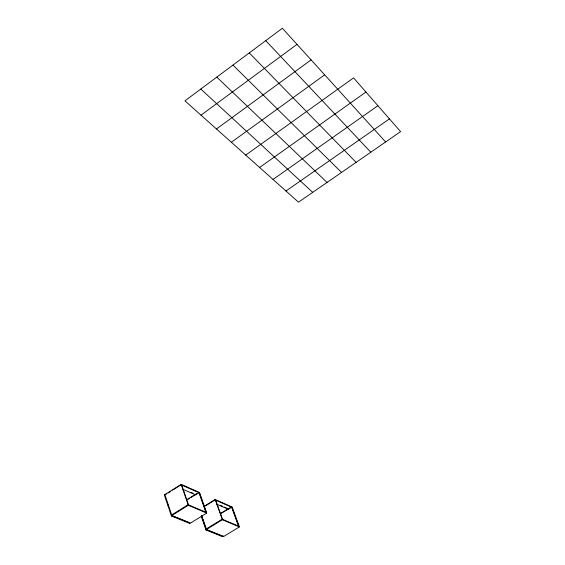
<?xml version="1.0" encoding="UTF-8"?>
<svg xmlns="http://www.w3.org/2000/svg" width="565" height="565" viewBox="0 0 565 565"><rect width="100%" height="100%" fill="white"/><g stroke="black" fill="none" stroke-linecap="round" stroke-linejoin="round"><path stroke-width="0.85" d="M200.999 115.175L297.006 44.367M216.452 128.968L311.096 59.883M231.36 142.267L324.67 74.827M245.733 155.093L353.57 77.892L400.592 131.624L298.504 202.178L184.953 100.853L282.366 28.25L385.634 141.956M259.61 167.473L365.958 92.046M273.022 179.437L377.907 105.704M285.975 190.998L389.44 118.883M168.49 505.301L167.967 505.626L171.4 516.007L189.558 523.345L190.08 523.02L171.93 515.676L164.881 494.622L181.167 484.346L199.544 492.525L206.734 513.084L190.49 523.105L171.809 515.548L188.315 505.265L206.734 513.084M164.931 494.778L164.408 495.11L166.061 500.096L166.583 499.771M166.739 493.845L164.881 494.622M168.215 492.913L170.439 491.515M172.657 490.116L181.542 484.516L188.491 504.842M166.64 499.926L166.117 500.258L167.819 505.4L168.342 505.075M186.429 499.954L195.179 494.488M195.434 494.333L196.79 493.485M188.251 499.199L189.706 498.288M191.168 497.377L195.539 494.643M171.4 516.007L171.93 515.676M203.668 506.614L215.166 499.481L232.137 507.038L239.391 526.947L223.62 536.517L206.373 529.539L201.627 515.845M205.448 505.873L214.841 500.053M220.35 513.585L228.507 508.571M229.503 507.963L231.481 506.749L238.522 526.114M220.682 513.726L227.356 509.63M216.367 504.022L228.38 509.312L231.671 507.285L215.71 500.187M206.373 529.539L222.391 519.729L239.391 526.947M205.971 529.977L206.486 529.659L223.246 536.446L222.737 536.75L205.971 529.977L202.496 519.934L203.005 519.623L206.486 529.659M172 515.118L171.619 514.969L188.117 504.686L206.536 512.511M206.529 529.115L206.183 528.974L222.186 519.171L239.186 526.396M190.709 492.242L193.068 493.287M220.173 505.237L222.575 506.297M224.178 507.003L227.384 508.415M183.018 489.332L195.624 494.891L199.021 492.765L181.739 485.081M200.801 89.044L312.728 192.354M216.805 77.115L327.064 182.439M232.957 65.081L341.528 172.445M249.271 52.919L356.105 162.367M265.741 40.645L370.81 152.204M231.805 506.897L238.854 526.255M228.182 508.768L228.38 509.312M215.512 499.637L222.532 519.313M215.166 499.481L222.391 519.729M223.429 535.966L223.62 536.517M199.184 492.369L206.176 512.363M198.823 492.207L205.815 512.208M201.493 515.266L202.927 519.405L202.418 519.715L201.274 516.41M181.167 484.346L188.315 505.265"/></g></svg>
